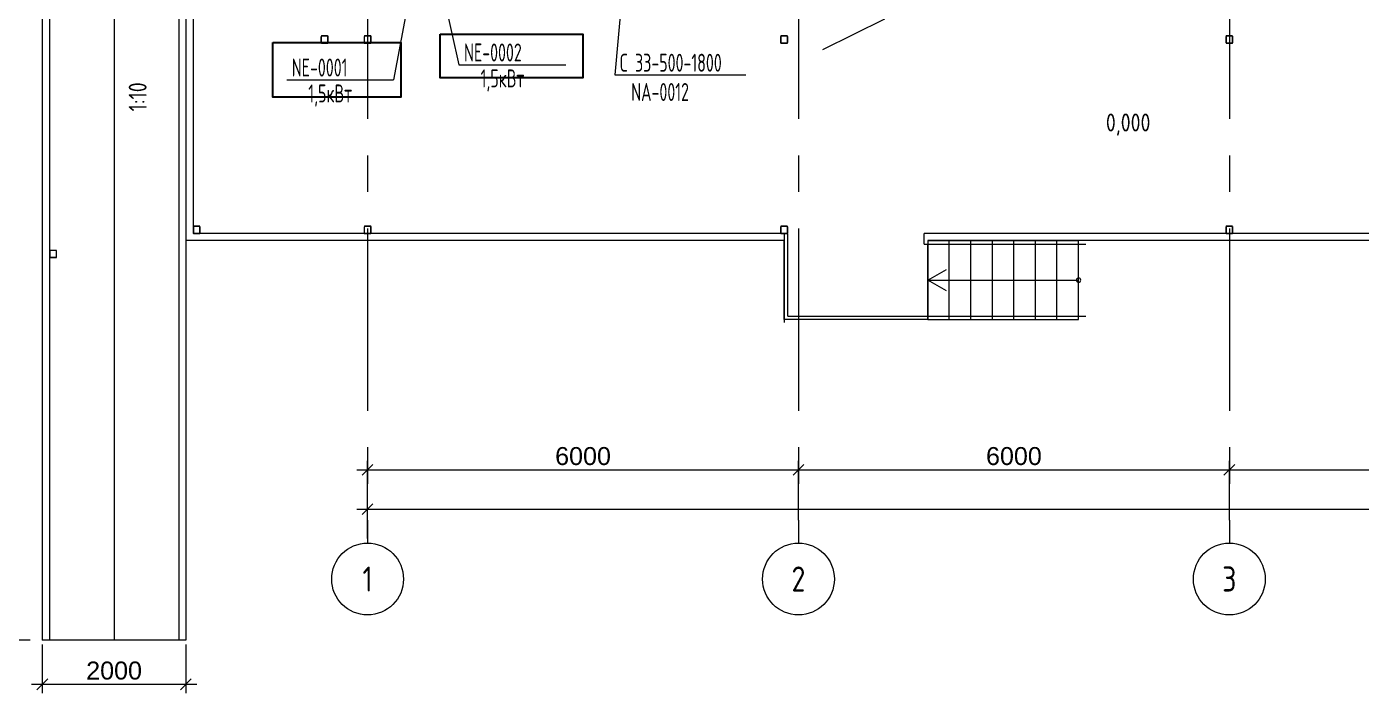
# Model space of a CAD drawing. Header units: millimetres. Extents: x -553547 to 230550, y -59438 to 214451.
# Drawn here: x 155618 to 174203, y -54539 to -45258 of the extents above; entities that cross this region are included whole.
import ezdxf
from ezdxf import colors
from ezdxf.entities.mleader import LeaderData, LeaderLine
from ezdxf.math import Vec2, Vec3

# ---------------------------------------------------------------- set-up
doc = ezdxf.new("R2010")
doc.units = ezdxf.units.MM
for name, pattern in [('GOST2.303 6', [12, 8, -1.5, 1, -1.5]), ('ГОСТ 2.303 6', [12, 8, -1.5, 1, -1.5]), ('осевая', [50.8, 31.75, -6.35, 6.35, -6.35])]:
    doc.linetypes.add(name, pattern=pattern)
for name, color, linetype, lineweight in [('0Оси', 252, 'GOST2.303 6', 13), ('_Оси', 252, 'Continuous', 9), ('АР_Двери', 250, 'Continuous', 9), ('АР_Размеры', 7, 'Continuous', 20), ('АР_Текст', 7, 'Continuous', 20), ('АР_Тонкие', 7, 'Continuous', 0), ('АТ_ПС_АЛС_025', 20, 'ГОСТ 2.303 6', 25), ('ОВ текст', 7, 'Continuous', 15)]:
    doc.layers.add(name, color=color, linetype=linetype, lineweight=lineweight)
doc.styles.add('GOST type A', font='GOST2304A.ttf')
doc.styles.get("Standard").update_dxf_attribs({"font": 'arial.ttf'})
doc.styles.add('ГОСТ', font='cs_gost2304.shx')
doc.linetypes.add('FENCELINE1', pattern='A,6.35,-2.54,[133,ltypeshp.shx,S=2.54,R=0,X=-2.54,Y=0],-2.54,25.4', length=36.83)
doc.linetypes.add('Lotok', pattern='A,5e-05,[6,MSH_7,S=1,R=0,X=0,Y=0],-4.989379', length=4.989429)
doc.dimstyles.new('100 Ариал', dxfattribs={"dimscale": 100, "dimtxt": 2.5, "dimasz": 1.5, "dimexe": 1.25, "dimexo": 0.625, "dimtad": 1, "dimdec": 0, "dimrnd": 0.001, "dimtxsty": 'ГОСТ', "dimblk": 'OBLIQUE', "dimcen": 1.5, "dimdle": 1.5, "dimclrt": 256, "dimadec": 0, "dimazin": 2, "dimtfac": 0.75, "dimtdec": 0, "dimtmove": 1, "dimatfit": 3, "dimfxl": 7, "dimfxlon": 1, "dimtolj": 1, "dimarcsym": 2})

# ---------------------------------------------------------------- blocks, each defined once
blk = doc.blocks.new('step_top_view')
at = {"layer": 'АР_Тонкие', "color": 252, "ltscale": 0.1}
for p, q in [((0, 1100), (-2000, 1100)), ((-2000, 1100), (-2000, 0)), ((0, 0), (0, 1100)), ((0, 1100), (0, 50)), ((0, 1100), (2100, 1100)), ((300, 1100), (300, 0)), ((600, 1100), (600, 0)), ((900, 1100), (900, 0)), ((1200, 1100), (1200, 0)), ((1500, 1100), (1500, 0)), ((1800, 1100), (1800, 0)), ((2100, 1100), (2100, 0)), ((0, 0), (2100, 0))]:
    blk.add_line(p, q, dxfattribs=at)
at = {"layer": 'АР_Тонкие', "color": 252, "linetype": 'FENCELINE1', "ltscale": 13}
for p, q in [((-1950, 1050), (-1950, -100)), ((-1950, 1050), (2200, 1050)), ((-50, 50), (-50, -100)), ((-50, 50), (2200, 50))]:
    blk.add_line(p, q, dxfattribs=at)
at = {"layer": 'АР_Тонкие', "color": 252}
for p, q in [((260, 700), (0, 550)), ((0, 550), (260, 400))]:
    blk.add_line(p, q, dxfattribs=at)
blk.add_lwpolyline([(0, 550), (2100, 550)], dxfattribs=at)
blk.add_circle((2100, 550), 30, dxfattribs=at)
blk = doc.blocks.new('*U2')
at = {"lineweight": 20}
blk.add_hatch(color=256, dxfattribs=at).paths.add_polyline_path([(0, 0), (-5, -0.88), (-5, 0.88)])
blk.add_lwpolyline([(0, 0), (-77.54, 0)])
blk.add_lwpolyline([(0, 0), (-5, -0.88), (-5, 0.88)], close=True, dxfattribs=at)
blk = doc.blocks.new('A$C62bef24c')
at = {"color": 252}
for points in [[(-640, -650), (-560, -650, 0.414214), (-550, -640), (-550, -560, 0.414214), (-560, -550), (-640, -550, 0.414214), (-650, -560), (-650, -640, 0.414214)], [(-640, -646), (-560, -646, 0.414214), (-554, -640), (-554, -560, 0.414214), (-560, -554), (-640, -554, 0.414214), (-646, -560), (-646, -640, 0.414214)], [(-40, -650), (40, -650, 0.414214), (50, -640), (50, -560, 0.414214), (40, -550), (-40, -550, 0.414214), (-50, -560), (-50, -640, 0.414214)], [(-40, -646), (40, -646, 0.414214), (46, -640), (46, -560, 0.414214), (40, -554), (-40, -554, 0.414214), (-46, -560), (-46, -640, 0.414214)], [(5760, -650), (5840, -650, 0.414214), (5850, -640), (5850, -560, 0.414214), (5840, -550), (5760, -550, 0.414214), (5750, -560), (5750, -640, 0.414214)], [(5760, -646), (5840, -646, 0.414214), (5846, -640), (5846, -560, 0.414214), (5840, -554), (5760, -554, 0.414214), (5754, -560), (5754, -640, 0.414214)], [(11960, -650), (12040, -650, 0.414214), (12050, -640), (12050, -560, 0.414214), (12040, -550), (11960, -550, 0.414214), (11950, -560), (11950, -640, 0.414214)], [(11960, -646), (12040, -646, 0.414214), (12046, -640), (12046, -560, 0.414214), (12040, -554), (11960, -554, 0.414214), (11954, -560), (11954, -640, 0.414214)], [(-2420, -3300), (-2340, -3300, 0.414214), (-2330, -3290), (-2330, -3210, 0.414214), (-2340, -3200), (-2420, -3200, 0.414214), (-2430, -3210), (-2430, -3290, 0.414214)], [(-2420, -3296), (-2340, -3296, 0.414214), (-2334, -3290), (-2334, -3210, 0.414214), (-2340, -3204), (-2420, -3204, 0.414214), (-2426, -3210), (-2426, -3290, 0.414214)], [(-40, -3300), (40, -3300, 0.414214), (50, -3290), (50, -3210, 0.414214), (40, -3200), (-40, -3200, 0.414214), (-50, -3210), (-50, -3290, 0.414214)], [(-40, -3296), (40, -3296, 0.414214), (46, -3290), (46, -3210, 0.414214), (40, -3204), (-40, -3204, 0.414214), (-46, -3210), (-46, -3290, 0.414214)], [(5760, -3300), (5840, -3300, 0.414214), (5850, -3290), (5850, -3210, 0.414214), (5840, -3200), (5760, -3200, 0.414214), (5750, -3210), (5750, -3290, 0.414214)], [(5760, -3296), (5840, -3296, 0.414214), (5846, -3290), (5846, -3210, 0.414214), (5840, -3204), (5760, -3204, 0.414214), (5754, -3210), (5754, -3290, 0.414214)], [(11960, -3300), (12040, -3300, 0.414214), (12050, -3290), (12050, -3210, 0.414214), (12040, -3200), (11960, -3200, 0.414214), (11950, -3210), (11950, -3290, 0.414214)], [(11960, -3296), (12040, -3296, 0.414214), (12046, -3290), (12046, -3210, 0.414214), (12040, -3204), (11960, -3204, 0.414214), (11954, -3210), (11954, -3290, 0.414214)], [(-4420, -3635), (-4340, -3635, 0.414214), (-4330, -3625), (-4330, -3545, 0.414214), (-4340, -3535), (-4420, -3535, 0.414214), (-4430, -3545), (-4430, -3625, 0.414214)], [(-4420, -3631), (-4340, -3631, 0.414214), (-4334, -3625), (-4334, -3545, 0.414214), (-4340, -3539), (-4420, -3539, 0.414214), (-4426, -3545), (-4426, -3625, 0.414214)]]:
    blk.add_lwpolyline(points, format="xyb", close=True, dxfattribs=at)
blk = doc.blocks.new('_Oblique')
at = {"color": 0, "linetype": 'ByBlock', "lineweight": -2}
blk.add_line((-0.5, -0.5), (0.5, 0.5), dxfattribs=at)
blk = doc.blocks.new('*D284')
at = {"layer": 'Defpoints', "color": 0, "transparency": 16777216}
for p in [(657874, -258380), (651874, -259400), (657874, -259400)]:
    blk.add_point(p, dxfattribs=at)
at = {"layer": 'АР_Размеры', "color": 0, "lineweight": -2, "transparency": 16777216}
for p, q in [((651874, -259080), (651874, -258255)), ((657874, -259080), (657874, -258255)), ((651724, -258380), (658024, -258380))]:
    blk.add_line(p, q, dxfattribs=at)
at = {"layer": 'АР_Размеры', "color": 0, "lineweight": -2, "transparency": 16777216, "xscale": 150, "yscale": 150, "zscale": 150, "rotation": 180}
blk.add_blockref('_Oblique', (651874, -258380), dxfattribs=at)
at = {"layer": 'АР_Размеры', "color": 0, "lineweight": -2, "transparency": 16777216, "xscale": 150, "yscale": 150, "zscale": 150}
blk.add_blockref('_Oblique', (657874, -258380), dxfattribs=at)
at = {"layer": 'АР_Размеры', "transparency": 16777216, "insert": (654874, -258190), "char_height": 250, "attachment_point": 5}
blk.add_mtext('\\A1;6000', dxfattribs=at)
blk = doc.blocks.new('*D285')
at = {"layer": 'Defpoints', "color": 0, "transparency": 16777216}
for p in [(651874, -258380), (645874, -259400), (651874, -259400)]:
    blk.add_point(p, dxfattribs=at)
at = {"layer": 'АР_Размеры', "color": 0, "lineweight": -2, "transparency": 16777216}
for p, q in [((645874, -259080), (645874, -258255)), ((651874, -259080), (651874, -258255)), ((645724, -258380), (652024, -258380))]:
    blk.add_line(p, q, dxfattribs=at)
at = {"layer": 'АР_Размеры', "color": 0, "lineweight": -2, "transparency": 16777216, "xscale": 150, "yscale": 150, "zscale": 150, "rotation": 180}
blk.add_blockref('_Oblique', (645874, -258380), dxfattribs=at)
at = {"layer": 'АР_Размеры', "color": 0, "lineweight": -2, "transparency": 16777216, "xscale": 150, "yscale": 150, "zscale": 150}
blk.add_blockref('_Oblique', (651874, -258380), dxfattribs=at)
at = {"layer": 'АР_Размеры', "transparency": 16777216, "insert": (648874, -258190), "char_height": 250, "attachment_point": 5}
blk.add_mtext('\\A1;6000', dxfattribs=at)
blk = doc.blocks.new('*D292')
at = {"layer": 'Defpoints', "color": 0, "transparency": 16777216}
for p in [(663874, -258380), (657874, -259400), (663874, -259400)]:
    blk.add_point(p, dxfattribs=at)
at = {"layer": 'АР_Размеры', "color": 0, "lineweight": -2, "transparency": 16777216}
for p, q in [((657874, -259080), (657874, -258255)), ((663874, -259080), (663874, -258255)), ((657724, -258380), (664024, -258380))]:
    blk.add_line(p, q, dxfattribs=at)
at = {"layer": 'АР_Размеры', "color": 0, "lineweight": -2, "transparency": 16777216, "xscale": 150, "yscale": 150, "zscale": 150, "rotation": 180}
blk.add_blockref('_Oblique', (657874, -258380), dxfattribs=at)
at = {"layer": 'АР_Размеры', "color": 0, "lineweight": -2, "transparency": 16777216, "xscale": 150, "yscale": 150, "zscale": 150}
blk.add_blockref('_Oblique', (663874, -258380), dxfattribs=at)
at = {"layer": 'АР_Размеры', "transparency": 16777216, "insert": (660874, -258190), "char_height": 250, "attachment_point": 5}
blk.add_mtext('\\A1;6000', dxfattribs=at)
blk = doc.blocks.new('*D295')
at = {"layer": 'Defpoints', "color": 0, "transparency": 16777216}
for p in [(684874, -258929), (645874, -259400), (684874, -259400)]:
    blk.add_point(p, dxfattribs=at)
at = {"layer": 'АР_Размеры', "color": 0, "lineweight": -2, "transparency": 16777216}
for p, q in [((645874, -259338), (645874, -258804)), ((684874, -259338), (684874, -258804)), ((645724, -258929), (685024, -258929))]:
    blk.add_line(p, q, dxfattribs=at)
at = {"layer": 'АР_Размеры', "color": 0, "lineweight": -2, "transparency": 16777216, "xscale": 150, "yscale": 150, "zscale": 150, "rotation": 180}
blk.add_blockref('_Oblique', (645874, -258929), dxfattribs=at)
at = {"layer": 'АР_Размеры', "color": 0, "lineweight": -2, "transparency": 16777216, "xscale": 150, "yscale": 150, "zscale": 150}
blk.add_blockref('_Oblique', (684874, -258929), dxfattribs=at)
at = {"layer": 'АР_Размеры', "transparency": 16777216, "insert": (665374, -258738), "char_height": 250, "attachment_point": 5}
blk.add_mtext('\\A1;39000', dxfattribs=at)
blk = doc.blocks.new('*D296')
at = {"layer": 'Defpoints', "color": 0, "transparency": 16777216}
for p in [(641344, -260750), (643344, -260750), (643344, -261366)]:
    blk.add_point(p, dxfattribs=at)
at = {"layer": 'АР_Размеры', "color": 0, "lineweight": -2, "transparency": 16777216}
for p, q in [((641344, -260813), (641344, -261491)), ((643344, -260813), (643344, -261491)), ((641194, -261366), (643494, -261366))]:
    blk.add_line(p, q, dxfattribs=at)
at = {"layer": 'АР_Размеры', "color": 0, "lineweight": -2, "transparency": 16777216, "xscale": 150, "yscale": 150, "zscale": 150, "rotation": 180}
blk.add_blockref('_Oblique', (641344, -261366), dxfattribs=at)
at = {"layer": 'АР_Размеры', "color": 0, "lineweight": -2, "transparency": 16777216, "xscale": 150, "yscale": 150, "zscale": 150}
blk.add_blockref('_Oblique', (643344, -261366), dxfattribs=at)
at = {"layer": 'АР_Размеры', "transparency": 16777216, "insert": (642344, -261176), "char_height": 250, "attachment_point": 5}
blk.add_mtext('\\A1;2000', dxfattribs=at)
blk = doc.blocks.new('*D297')
at = {"layer": 'Defpoints', "color": 0, "transparency": 16777216}
for p in [(641344, -248750), (640477, -260750), (641344, -260750)]:
    blk.add_point(p, dxfattribs=at)
at = {"layer": 'АР_Размеры', "color": 0, "lineweight": -2, "transparency": 16777216}
for p, q in [((640477, -248600), (640477, -260900)), ((641177, -248750), (640352, -248750)), ((641177, -260750), (640352, -260750))]:
    blk.add_line(p, q, dxfattribs=at)
at = {"layer": 'АР_Размеры', "color": 0, "lineweight": -2, "transparency": 16777216, "xscale": 150, "yscale": 150, "zscale": 150}
for p, rotation in [((640477, -248750), 90), ((640477, -260750), 270)]:
    blk.add_blockref('_Oblique', p, dxfattribs=dict(at, rotation=rotation))
at = {"layer": 'АР_Размеры', "transparency": 16777216, "insert": (640286, -254750), "char_height": 250, "attachment_point": 5, "rotation": 90}
blk.add_mtext('\\A1;12000', dxfattribs=at)
blk = doc.blocks.new('АР')
at = {"layer": '_Оси', "color": 252, "linetype": 'осевая', "ltscale": 80}
for p, q in [((645873.9, -234697.8), (645873.9, -259400.3)), ((651873.9, -234697.8), (651873.9, -259400.3)), ((657873.9, -234697.8), (657873.9, -259400.3))]:
    blk.add_line(p, q, dxfattribs=at)
at = {"layer": '_Оси', "color": 252}
for centre in [(645873.9, -259900.3), (651873.9, -259900.3), (657873.9, -259900.3)]:
    blk.add_circle(centre, 500, dxfattribs=at)
at = {"layer": 'АР_Двери', "color": 252}
blk.add_line((653073.9, -252104.1), (652207.8, -252534.1), dxfattribs=at)
at = {"layer": 'АР_Размеры', "color": 252, "lineweight": 13}
for points in [[(645873.9, -255089.1), (645873.9, -256330.6)], [(651673.9, -255089.1), (651673.9, -256330.6)], [(657873.9, -255089.1), (657873.9, -256330.6)]]:
    blk.add_lwpolyline(points, dxfattribs=at)
at = {"layer": 'АР_Тонкие', "color": 252, "linetype": 'FENCELINE1', "ltscale": 10}
for p, q in [((643243.9, -248650.4), (643243.9, -256504)), ((643443.9, -248650.4), (643443.9, -255089.1)), ((643443.9, -248650.4), (643443.9, -255089.1)), ((641443.9, -248750.4), (641443.9, -256504)), ((651723.9, -255089.1), (643443.9, -255089.1)), ((641443.9, -256504), (641443.9, -260750.4)), ((643243.9, -256504), (643243.9, -260750.4))]:
    blk.add_line(p, q, dxfattribs=at)
at = {"layer": 'АР_Тонкие', "color": 252, "ltscale": 150}
for p, q in [((641343.9, -248750.4), (641343.9, -256504)), ((643343.9, -248750.4), (643343.9, -256504)), ((651673.9, -255189.1), (643343.9, -255189.1)), ((641343.9, -256504), (641343.9, -260750.4)), ((642343.9, -256504), (642343.9, -260750.4)), ((643343.9, -256504), (643343.9, -260750.4)), ((643343.9, -260750.4), (641343.9, -260750.4))]:
    blk.add_line(p, q, dxfattribs=at)
at = {"layer": 'АР_Тонкие', "color": 252, "linetype": 'FENCELINE1', "ltscale": 13}
blk.add_line((672193.9, -255089.1), (653623.9, -255089.1), dxfattribs=at)
at = {"layer": 'АР_Тонкие', "color": 252}
blk.add_line((663773.9, -255189.1), (653673.9, -255189.1), dxfattribs=at)
at = {"layer": '0Оси', "color": 252}
blk.add_blockref('A$C62bef24c', (645873.9, -251789.1), dxfattribs=at)
at = {"layer": 'АР_Тонкие', "color": 252, "xscale": -100, "yscale": 100, "zscale": 100, "rotation": 270}
blk.add_blockref('*U2', (642343.9, -248750.4), dxfattribs=at)
at = {"layer": 'АР_Тонкие', "color": 252, "ltscale": 150, "xscale": -1, "rotation": 180}
blk.add_blockref('step_top_view', (653673.9, -255189.1), dxfattribs=at)
at = {"layer": '_Оси', "color": 252, "char_height": 350, "width": 166.561, "attachment_point": 5, "style": 'GOST type A'}
for s, insert in [('1', (645873.9, -259900.3)), ('2', (651873.9, -259900.3)), ('3', (657873.9, -259900.3))]:
    blk.add_mtext(s, dxfattribs=dict(at, insert=insert))
at = {"layer": 'АР_Текст', "color": 252, "style": 'GOST type A'}
blk.add_text('1:10', height=250, rotation=90, dxfattribs=at).set_placement((642797.2, -253389.8))
at = {"layer": 'АР_Размеры', "color": 252}
dim = blk.add_linear_dim(base=(640476.6, -260750.4), p1=(641343.9, -248750.4), p2=(641343.9, -260750.4), angle=90, dimstyle='100 Ариал', override={"dimtxsty": 'Standard', "dimblk1": 'Oblique', "dimblk2": 'Oblique', "dimsah": 1}, dxfattribs=at)
dim.commit()
dim.dimension.update_dxf_attribs({"geometry": '*D297', "text_midpoint": (640286.5, -254750.4)})
for base, p1, p2, picture, middle in [((651873.9, -258379.9), (645873.9, -259400.3), (651873.9, -259400.3), '*D285', (648873.9, -258189.7)), ((663873.9, -258379.9), (657873.9, -259400.3), (663873.9, -259400.3), '*D292', (660873.9, -258189.7)), ((684873.9, -258928.5), (645873.9, -259400.3), (684873.9, -259400.3), '*D295', (665373.9, -258738.3)), ((643343.9, -261366.3), (641343.9, -260750.4), (643343.9, -260750.4), '*D296', (642343.9, -261176.2))]:
    dim = blk.add_linear_dim(base=base, p1=p1, p2=p2, dimstyle='100 Ариал', override={"dimtxsty": 'Standard', "dimblk1": 'Oblique', "dimblk2": 'Oblique', "dimsah": 1}, dxfattribs=at)
    dim.commit()
    dim.dimension.update_dxf_attribs({"geometry": picture, "text_midpoint": middle})
dim = blk.add_linear_dim(base=(657873.9, -258379.9), p1=(651873.9, -259400.3), p2=(657873.9, -259400.3), dimstyle='100 Ариал', override={"dimtxsty": 'Standard', "dimblk1": 'Oblique', "dimblk2": 'Oblique', "dimsah": 1}, dxfattribs=at)
dim.commit()
dim.dimension.update_dxf_attribs({"geometry": '*D284', "text_midpoint": (654873.9, -258379.9), "dimtype": 128})
at = {"color": 252}
ml = blk.add_multileader_mtext('Standard', dxfattribs=at)
ml.set_content('0,000', color=252, style='GOST type A')
ml.set_leader_properties(color=256)
ml.build(insert=Vec2(0, 0))
ml.multileader.update_dxf_attribs({"has_dogleg": 0, "has_text_frame": 1, "text_left_attachment_type": 7, "text_right_attachment_type": 6, "dogleg_length": 0, "arrow_head_size": 200})
ctx = ml.context
ctx.base_point, ctx.char_height, ctx.arrow_head_size, ctx.landing_gap_size, ctx.plane_origin = Vec3(656104.7, -253706.8), 250, 200, 50, Vec3(-507499.3, -250982.9)
ctx.left_attachment, ctx.right_attachment = 7, 6
notes = []
notes.append((ctx, [(0, (0, 0, 0), (0, 0), (1, 0), 1, [])]))
ctx.mtext.insert, ctx.mtext.flow_direction = Vec3(656154.7, -253419.3), 5
ml = blk.add_multileader_mtext('Standard', dxfattribs=at)
ml.set_content('0,000', color=252, style='GOST type A')
ml.set_leader_properties(color=256)
ml.build(insert=Vec2(0, 0))
ml.multileader.update_dxf_attribs({"has_dogleg": 0, "has_text_frame": 1, "text_left_attachment_type": 7, "text_right_attachment_type": 6, "dogleg_length": 0, "arrow_head_size": 200})
ctx = ml.context
ctx.base_point, ctx.char_height, ctx.arrow_head_size, ctx.landing_gap_size, ctx.plane_origin = Vec3(674120.3, -254449.4), 250, 200, 50, Vec3(-489483.8, -251725.5)
ctx.left_attachment, ctx.right_attachment = 7, 6
notes.append((ctx, [(0, (0, 0, 0), (0, 0), (1, 0), 1, [])]))
ctx.mtext.insert, ctx.mtext.flow_direction = Vec3(674170.3, -254161.9), 5
for ctx, leaders in notes:
    for number, flags, end, landing, length, lines in leaders:
        leader = LeaderData()
        leader.index, (leader.has_last_leader_line, leader.has_dogleg_vector, leader.attachment_direction) = number, flags
        leader.last_leader_point, leader.dogleg_vector, leader.dogleg_length = Vec3(end), Vec3(landing), length
        for number, points, colour, breaks in lines:
            line = LeaderLine()
            line.index, line.vertices, line.color, line.breaks = number, Vec3.list(points), colors.encode_raw_color(colour), breaks
            leader.lines.append(line)
        ctx.leaders.append(leader)

msp = doc.modelspace()

# ---------------------------------------------------------------- linework, layer by layer
at = {"layer": 'АТ_ПС_АЛС_025', "color": 3, "linetype": 'Lotok', "lineweight": 30}
for points in [[(159046.443, -45477.425), (160828.206, -45477.425), (160828.206, -46241.893), (159046.443, -46241.893)], [(161373.372, -45364.709), (163363.449, -45364.709), (163363.449, -45971.649), (161373.372, -45971.649)]]:
    msp.add_lwpolyline(points, close=True, dxfattribs=at)
at = {"layer": 'ОВ текст'}
for p, q in [((160925.879, -44938.736), (160727.03, -45997.594)), ((161438.379, -44917.041), (161636.654, -45788.094)), ((163900.879, -44898.236), (163808.318, -45930.513)), ((161636.654, -45788.094), (163125.53, -45788.094)), ((159238.154, -45997.594), (160727.03, -45997.594)), ((163808.318, -45930.513), (165632.379, -45930.513))]:
    msp.add_line(p, q, dxfattribs=at)

# ---------------------------------------------------------------- block references
at = {"layer": 'АР_Размеры', "color": 18, "true_color": 0x000000}
msp.add_blockref('АР', (-485509.064, 206951.83), dxfattribs=at)

# ---------------------------------------------------------------- texts
at = {"layer": 'ОВ текст', "linetype": 'Continuous', "lineweight": 13, "char_height": 250, "width": 7852.99712, "attachment_point": 4, "line_spacing_factor": 0.84, "style": 'ГОСТ'}
for s, insert in [('{\\W0.8;NE-0002}', (161707.083, -45617.707)), ('{\\W0.8;NE-0001}', (159308.583, -45827.207)), ('{\\W0.8;С 33-500-1800}', (163878.747, -45760.125)), ('{\\W0.8;1,5кВт}', (161938.126, -46007.617)), ('{\\W0.8;1,5кВт}', (159539.626, -46217.117)), ('{\\W0.8;NА-0012}', (164035.247, -46168.125))]:
    msp.add_mtext(s, dxfattribs=dict(at, insert=insert))

doc.saveas('drawing.dxf')
